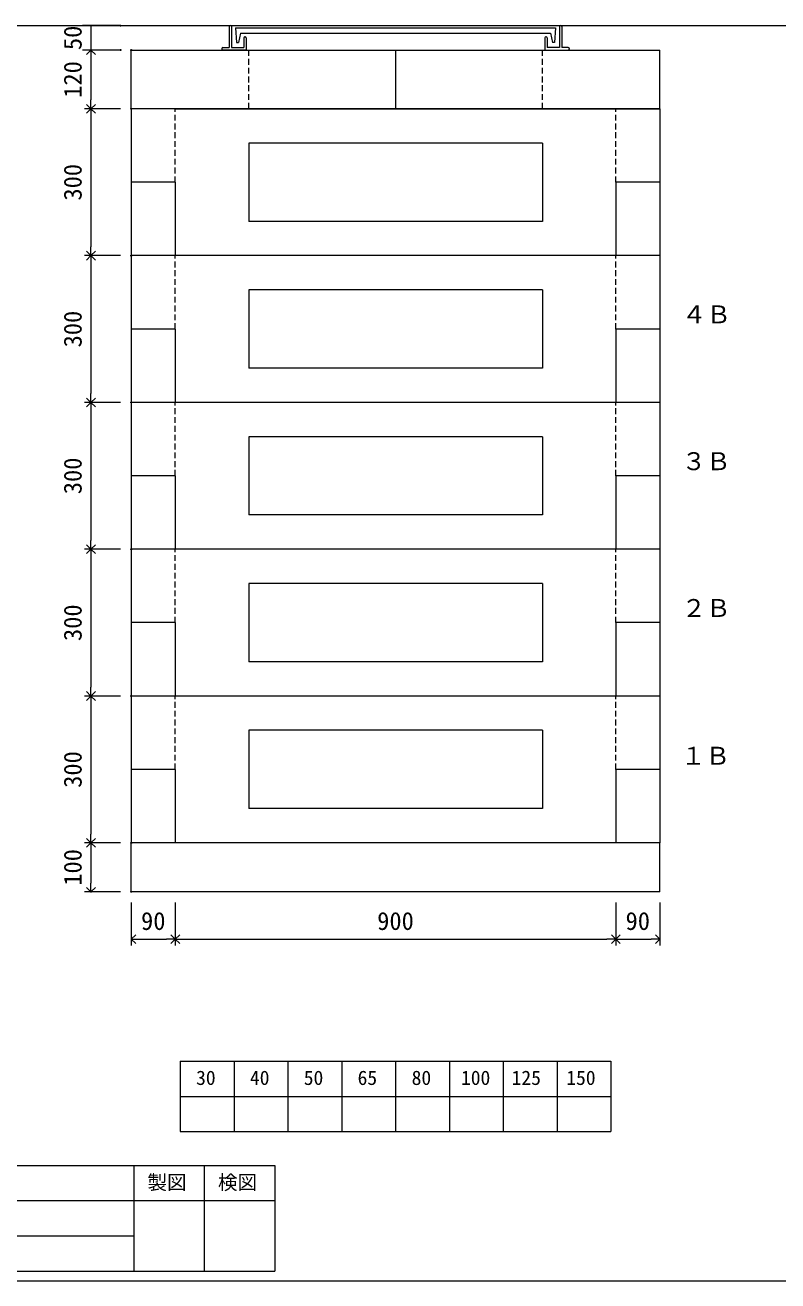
# Model space of a CAD drawing. Units: millimetres, scale not verified. Extents: x -4890 to 18490, y -2317 to 2317.
# Drawn here: x 308 to 1846, y -1958 to 608 of the extents above; entities that cross this region are included whole.
import ezdxf
from ezdxf.enums import TextEntityAlignment as Align

# ---------------------------------------------------------------- set-up
doc = ezdxf.new("R2010")
doc.units = ezdxf.units.MM
doc.header["$LTSCALE"] = 10
doc.header["$PDMODE"] = 32
doc.header["$PDSIZE"] = 2
doc.linetypes.add('DASHED1', pattern=[1.8, 1.2, -0.6])
doc.linetypes.add('USER2', pattern=[50.8, 31.75, -6.35, 6.35, -6.35])
for name, color, linetype, lineweight in [('0-1_Defpoints', 7, 'USER2', 5), ('0-2_waku', 7, 'Continuous', 18), ('0-3_gaikei', 7, 'Continuous', 18), ('0-4_kakure', 7, 'DASHED1', 5), ('0-5_sunpou', 7, 'Continuous', 5), ('0-8_uchigawa', 6, 'Continuous', 18), ('0-A_futa', 3, 'Continuous', 18), ('0-B_GL', 4, 'Continuous', 18), ('0-D_文字１', 7, 'Continuous', 18)]:
    doc.layers.add(name, color=color, linetype=linetype, lineweight=lineweight)
doc.styles.add('ＭＳ ゴシック', font='')
doc.styles.get('ＭＳ ゴシック').set_extended_font_data('MS Gothic')

# ---------------------------------------------------------------- blocks, each defined once
blk = doc.blocks.new('_Open90')
at = {"layer": '0-5_sunpou'}
blk.add_line((0, 0), (-1, 0), dxfattribs=at)
blk.add_lwpolyline([(-0.5, 0.5), (0, 0), (-0.5, -0.5)], dxfattribs=at)
blk = doc.blocks.new('D48')
at = {"layer": '0-1_Defpoints'}
for p in [(1972.32, 2744.36), (1889.96, 2624.36), (1972.32, 2624.36)]:
    blk.add_point(p, dxfattribs=at)
at = {"layer": '0-5_sunpou'}
for p, q in [((1950.32, 2744.36), (1876.96, 2744.36)), ((1889.96, 2726.36), (1889.96, 2642.36)), ((1950.32, 2624.36), (1876.96, 2624.36))]:
    blk.add_line(p, q, dxfattribs=at)
at = {"layer": '0-5_sunpou', "xscale": 18, "yscale": 18}
for p, rotation in [((1889.96, 2744.36), 90), ((1889.96, 2624.36), 270)]:
    blk.add_blockref('_Open90', p, dxfattribs=dict(at, rotation=rotation))
at = {"layer": '0-5_sunpou', "style": 'ＭＳ ゴシック'}
blk.add_text('120', height=36.66, rotation=90, dxfattribs=at).set_placement((1881.96, 2646.86), align=Align.BOTTOM_LEFT)
blk = doc.blocks.new('D49')
at = {"layer": '0-1_Defpoints'}
for p in [(1972.32, 2744.36), (1889.96, 2624.36), (1972.32, 2624.36)]:
    blk.add_point(p, dxfattribs=at)
at = {"layer": '0-5_sunpou'}
for p, q in [((1950.32, 2744.36), (1876.96, 2744.36)), ((1889.96, 2726.36), (1889.96, 2642.36)), ((1950.32, 2624.36), (1876.96, 2624.36))]:
    blk.add_line(p, q, dxfattribs=at)
at = {"layer": '0-5_sunpou', "xscale": 18, "yscale": 18}
for p, rotation in [((1889.96, 2744.36), 90), ((1889.96, 2624.36), 270)]:
    blk.add_blockref('_Open90', p, dxfattribs=dict(at, rotation=rotation))
at = {"layer": '0-5_sunpou', "style": 'ＭＳ ゴシック'}
blk.add_text('120', height=36.66, rotation=90, dxfattribs=at).set_placement((1881.96, 2646.86), align=Align.BOTTOM_LEFT)
blk = doc.blocks.new('D50')
at = {"layer": '0-1_Defpoints'}
for p in [(1972.32, 2324.36), (1889.96, 2024.36), (1972.32, 2024.36)]:
    blk.add_point(p, dxfattribs=at)
at = {"layer": '0-5_sunpou'}
for p, q in [((1950.32, 2324.36), (1876.96, 2324.36)), ((1889.96, 2306.36), (1889.96, 2042.36)), ((1950.32, 2024.36), (1876.96, 2024.36))]:
    blk.add_line(p, q, dxfattribs=at)
at = {"layer": '0-5_sunpou', "xscale": 18, "yscale": 18}
for p, rotation in [((1889.96, 2324.36), 90), ((1889.96, 2024.36), 270)]:
    blk.add_blockref('_Open90', p, dxfattribs=dict(at, rotation=rotation))
at = {"layer": '0-5_sunpou', "style": 'ＭＳ ゴシック'}
blk.add_text('300', height=36.66, rotation=90, dxfattribs=at).set_placement((1881.96, 2136.86), align=Align.BOTTOM_LEFT)
blk = doc.blocks.new('D51')
at = {"layer": '0-1_Defpoints'}
for p in [(1972.32, 2024.36), (1889.96, 1724.36), (1972.32, 1724.36)]:
    blk.add_point(p, dxfattribs=at)
at = {"layer": '0-5_sunpou'}
for p, q in [((1950.32, 2024.36), (1876.96, 2024.36)), ((1889.96, 2006.36), (1889.96, 1742.36)), ((1950.32, 1724.36), (1876.96, 1724.36))]:
    blk.add_line(p, q, dxfattribs=at)
at = {"layer": '0-5_sunpou', "xscale": 18, "yscale": 18}
for p, rotation in [((1889.96, 2024.36), 90), ((1889.96, 1724.36), 270)]:
    blk.add_blockref('_Open90', p, dxfattribs=dict(at, rotation=rotation))
at = {"layer": '0-5_sunpou', "style": 'ＭＳ ゴシック'}
blk.add_text('300', height=36.66, rotation=90, dxfattribs=at).set_placement((1881.96, 1836.86), align=Align.BOTTOM_LEFT)
blk = doc.blocks.new('D52')
at = {"layer": '0-1_Defpoints'}
for p in [(1972.32, 1424.36), (1889.96, 1124.36), (1972.32, 1124.36)]:
    blk.add_point(p, dxfattribs=at)
at = {"layer": '0-5_sunpou'}
for p, q in [((1950.32, 1424.36), (1876.96, 1424.36)), ((1889.96, 1406.36), (1889.96, 1142.36)), ((1950.32, 1124.36), (1876.96, 1124.36))]:
    blk.add_line(p, q, dxfattribs=at)
at = {"layer": '0-5_sunpou', "xscale": 18, "yscale": 18}
for p, rotation in [((1889.96, 1424.36), 90), ((1889.96, 1124.36), 270)]:
    blk.add_blockref('_Open90', p, dxfattribs=dict(at, rotation=rotation))
at = {"layer": '0-5_sunpou', "style": 'ＭＳ ゴシック'}
blk.add_text('300', height=36.66, rotation=90, dxfattribs=at).set_placement((1881.96, 1236.86), align=Align.BOTTOM_LEFT)
blk = doc.blocks.new('D62')
at = {"layer": '0-1_Defpoints'}
for p in [(1950.32, 2794.36), (1889.96, 2744.36), (1950.32, 2744.36)]:
    blk.add_point(p, dxfattribs=at)
at = {"layer": '0-5_sunpou'}
for p, q in [((1928.32, 2794.36), (1876.96, 2794.36)), ((1889.96, 2794.36), (1889.96, 2744.36)), ((1928.32, 2744.36), (1876.96, 2744.36))]:
    blk.add_line(p, q, dxfattribs=at)
at = {"layer": '0-5_sunpou', "style": 'ＭＳ ゴシック'}
blk.add_text('50', height=36.66, rotation=90, dxfattribs=at).set_placement((1881.96, 2744.36), align=Align.BOTTOM_LEFT)
blk = doc.blocks.new('D66')
at = {"layer": '0-1_Defpoints'}
for p in [(1972.32, 1124.36), (1889.96, 1024.36), (1972.32, 1024.36)]:
    blk.add_point(p, dxfattribs=at)
at = {"layer": '0-5_sunpou'}
for p, q in [((1950.32, 1124.36), (1876.96, 1124.36)), ((1889.96, 1106.36), (1889.96, 1042.36)), ((1950.32, 1024.36), (1876.96, 1024.36))]:
    blk.add_line(p, q, dxfattribs=at)
at = {"layer": '0-5_sunpou', "xscale": 18, "yscale": 18}
for p, rotation in [((1889.96, 1124.36), 90), ((1889.96, 1024.36), 270)]:
    blk.add_blockref('_Open90', p, dxfattribs=dict(at, rotation=rotation))
at = {"layer": '0-5_sunpou', "style": 'ＭＳ ゴシック'}
blk.add_text('100', height=36.66, rotation=90, dxfattribs=at).set_placement((1881.96, 1036.86), align=Align.BOTTOM_LEFT)
blk = doc.blocks.new('D53')
at = {"layer": '0-1_Defpoints'}
for p in [(1972.32, 2624.36), (1889.96, 2324.36), (1972.32, 2324.36)]:
    blk.add_point(p, dxfattribs=at)
at = {"layer": '0-5_sunpou'}
for p, q in [((1950.32, 2624.36), (1876.96, 2624.36)), ((1889.96, 2606.36), (1889.96, 2342.36)), ((1950.32, 2324.36), (1876.96, 2324.36))]:
    blk.add_line(p, q, dxfattribs=at)
at = {"layer": '0-5_sunpou', "xscale": 18, "yscale": 18}
for p, rotation in [((1889.96, 2624.36), 90), ((1889.96, 2324.36), 270)]:
    blk.add_blockref('_Open90', p, dxfattribs=dict(at, rotation=rotation))
at = {"layer": '0-5_sunpou', "style": 'ＭＳ ゴシック'}
blk.add_text('300', height=36.66, rotation=90, dxfattribs=at).set_placement((1881.96, 2436.86), align=Align.BOTTOM_LEFT)
blk = doc.blocks.new('D75')
at = {"layer": '0-1_Defpoints'}
for p in [(1972.32, 1724.36), (1889.96, 1424.36), (1972.32, 1424.36)]:
    blk.add_point(p, dxfattribs=at)
at = {"layer": '0-5_sunpou'}
for p, q in [((1950.32, 1724.36), (1876.96, 1724.36)), ((1889.96, 1706.36), (1889.96, 1442.36)), ((1950.32, 1424.36), (1876.96, 1424.36))]:
    blk.add_line(p, q, dxfattribs=at)
at = {"layer": '0-5_sunpou', "xscale": 18, "yscale": 18}
for p, rotation in [((1889.96, 1724.36), 90), ((1889.96, 1424.36), 270)]:
    blk.add_blockref('_Open90', p, dxfattribs=dict(at, rotation=rotation))
at = {"layer": '0-5_sunpou', "style": 'ＭＳ ゴシック'}
blk.add_text('300', height=36.66, rotation=90, dxfattribs=at).set_placement((1881.96, 1536.86), align=Align.BOTTOM_LEFT)

msp = doc.modelspace()

# ---------------------------------------------------------------- linework, layer by layer
at = {"layer": '0-2_waku'}
for p, q in [((625, -1508.9), (625, -1652.9)), ((625, -1508.9), (625, -1652.9)), ((625, -1508.9), (625, -1652.9)), ((625, -1508.9), (625, -1652.9)), ((625, -1508.9), (1505, -1508.9)), ((735, -1508.9), (735, -1652.9)), ((845, -1508.9), (845, -1652.9)), ((845, -1508.9), (845, -1652.9)), ((955, -1508.9), (955, -1652.9)), ((1065, -1508.9), (1065, -1652.9)), ((1175, -1508.9), (1175, -1652.9)), ((1285, -1508.9), (1285, -1652.9)), ((1395, -1508.9), (1395, -1652.9)), ((1505, -1508.9), (1505, -1652.9)), ((625, -1580.9), (1505, -1580.9)), ((625, -1652.9), (1505, -1652.9)), ((-1210, -1721.9), (818, -1721.9)), ((530, -1721.9), (530, -1937.9)), ((530, -1721.9), (530, -1937.9)), ((674, -1721.9), (674, -1937.9)), ((818, -1721.9), (818, -1937.9)), ((-1210, -1793.9), (818, -1793.9)), ((-1210, -1865.9), (530, -1865.9)), ((-1210, -1937.9), (818, -1937.9)), ((-1230, -1957.9), (4890, -1957.9)), ((-1230, -1957.9), (4890, -1957.9))]:
    msp.add_line(p, q, dxfattribs=at)
at = {"layer": '0-3_gaikei'}
for p, q in [((525, 557.1), (1605, 557.1)), ((525, 437.1), (525, 557.1)), ((1065, 557.1), (1065, 437.1)), ((1605, 437.1), (1605, 557.1)), ((615, 437.1), (525, 437.1)), ((1605, 437.1), (525, 437.1)), ((1605, 437.1), (525, 437.1)), ((1605, 437.1), (525, 437.1)), ((525, 437.1), (525, 287.1)), ((525, 437.1), (525, 287.1)), ((525, 437.1), (525, 287.1)), ((615, 437.1), (1515, 437.1)), ((1515, 437.1), (1605, 437.1)), ((1605, 437.1), (1605, 287.1)), ((1605, 437.1), (1605, 287.1)), ((1605, 437.1), (1605, 287.1)), ((615, 287.1), (525, 287.1)), ((615, 287.1), (525, 287.1)), ((615, 287.1), (525, 287.1)), ((525, 287.1), (525, 137.1)), ((615, 287.1), (615, 137.1)), ((615, 287.1), (615, 137.1)), ((615, 287.1), (615, 137.1)), ((1605, 287.1), (1515, 287.1)), ((1605, 287.1), (1515, 287.1)), ((1515, 287.1), (1515, 137.1)), ((1515, 287.1), (1515, 137.1)), ((1605, 287.1), (1605, 137.1)), ((525, 137.1), (525, -12.9)), ((525, 137.1), (525, -12.9)), ((525, 137.1), (525, -12.9)), ((1605, 137.1), (525, 137.1)), ((1605, 137.1), (525, 137.1)), ((1605, 137.1), (525, 137.1)), ((1605, 137.1), (525, 137.1)), ((1605, 137.1), (525, 137.1)), ((1605, 137.1), (525, 137.1)), ((1515, 137.1), (615, 137.1)), ((1515, 137.1), (615, 137.1)), ((1515, 137.1), (615, 137.1)), ((1455, 137.1), (675, 137.1)), ((1605, 137.1), (1605, -12.9)), ((1605, 137.1), (1605, -12.9)), ((1605, 137.1), (1605, -12.9)), ((615, -12.9), (525, -12.9)), ((615, -12.9), (525, -12.9)), ((615, -12.9), (525, -12.9)), ((525, -12.9), (525, -162.9)), ((615, -12.9), (615, -162.9)), ((615, -12.9), (615, -162.9)), ((615, -12.9), (615, -162.9)), ((1605, -12.9), (1515, -12.9)), ((1605, -12.9), (1515, -12.9)), ((1515, -12.9), (1515, -162.9)), ((1515, -12.9), (1515, -162.9)), ((1605, -12.9), (1605, -162.9)), ((1605, -162.9), (525, -162.9)), ((1605, -162.9), (525, -162.9)), ((525, -162.9), (525, -312.9)), ((525, -162.9), (525, -312.9)), ((1605, -162.9), (525, -162.9)), ((1605, -162.9), (525, -162.9)), ((1605, -162.9), (525, -162.9)), ((1515, -162.9), (615, -162.9)), ((1515, -162.9), (615, -162.9)), ((1515, -162.9), (615, -162.9)), ((1455, -162.9), (675, -162.9)), ((1605, -162.9), (1605, -312.9)), ((1605, -162.9), (1605, -312.9)), ((615, -312.9), (525, -312.9)), ((615, -312.9), (525, -312.9)), ((615, -312.9), (525, -312.9)), ((525, -312.9), (525, -462.9)), ((615, -312.9), (615, -462.9)), ((615, -312.9), (615, -462.9)), ((615, -312.9), (615, -462.9)), ((1605, -312.9), (1515, -312.9)), ((1605, -312.9), (1515, -312.9)), ((1515, -312.9), (1515, -462.9)), ((1515, -312.9), (1515, -462.9)), ((1515, -312.9), (1515, -462.9)), ((1605, -312.9), (1605, -462.9)), ((1605, -462.9), (525, -462.9)), ((1605, -462.9), (525, -462.9)), ((1605, -462.9), (525, -462.9)), ((525, -462.9), (525, -612.9)), ((525, -462.9), (525, -612.9)), ((525, -462.9), (525, -612.9)), ((1515, -462.9), (615, -462.9)), ((1515, -462.9), (615, -462.9)), ((1515, -462.9), (615, -462.9)), ((1455, -462.9), (675, -462.9)), ((1605, -462.9), (1605, -612.9)), ((1605, -462.9), (1605, -612.9)), ((615, -612.9), (525, -612.9)), ((615, -612.9), (525, -612.9)), ((615, -612.9), (525, -612.9)), ((525, -612.9), (525, -762.9)), ((615, -612.9), (615, -762.9)), ((615, -612.9), (615, -762.9)), ((615, -612.9), (615, -762.9)), ((1605, -612.9), (1515, -612.9)), ((1605, -612.9), (1515, -612.9)), ((1515, -612.9), (1515, -762.9)), ((1515, -612.9), (1515, -762.9)), ((1515, -612.9), (1515, -762.9)), ((1605, -612.9), (1605, -762.9)), ((525, -762.9), (525, -912.9)), ((525, -762.9), (525, -912.9)), ((525, -762.9), (525, -912.9)), ((1605, -762.9), (525, -762.9)), ((1605, -762.9), (525, -762.9)), ((1605, -762.9), (525, -762.9)), ((1515, -762.9), (615, -762.9)), ((1515, -762.9), (615, -762.9)), ((1515, -762.9), (615, -762.9)), ((1455, -762.9), (675, -762.9)), ((1605, -762.9), (1605, -912.9)), ((1605, -762.9), (1605, -912.9)), ((1605, -762.9), (1605, -912.9)), ((615, -912.9), (525, -912.9)), ((615, -912.9), (525, -912.9)), ((615, -912.9), (525, -912.9)), ((525, -912.9), (525, -1062.9)), ((615, -912.9), (615, -1062.9)), ((615, -912.9), (615, -1062.9)), ((615, -912.9), (615, -1062.9)), ((1515, -912.9), (1515, -1062.9)), ((1515, -912.9), (1515, -1062.9)), ((1515, -912.9), (1515, -1062.9)), ((1605, -912.9), (1515, -912.9)), ((1605, -912.9), (1515, -912.9)), ((1605, -912.9), (1515, -912.9)), ((1605, -912.9), (1605, -1062.9)), ((1605, -1062.9), (525, -1062.9)), ((1605, -1062.9), (525, -1062.9)), ((1605, -1062.9), (525, -1062.9)), ((1605, -1062.9), (525, -1062.9)), ((1605, -1062.9), (525, -1062.9)), ((525, -1162.9), (525, -1062.9)), ((1605, -1062.9), (525, -1062.9)), ((1605, -1062.9), (525, -1062.9)), ((1605, -1062.9), (525, -1062.9)), ((1605, -1062.9), (525, -1062.9)), ((1515, -1062.9), (615, -1062.9)), ((1515, -1062.9), (615, -1062.9)), ((1515, -1062.9), (615, -1062.9)), ((1455, -1062.9), (675, -1062.9)), ((1455, -1062.9), (675, -1062.9)), ((1605, -1162.9), (525, -1162.9)), ((1605, -1162.9), (525, -1162.9))]:
    msp.add_line(p, q, dxfattribs=at)
for points in [[(1605, 287.1), (1515, 287.1), (1515, 137.1)], [(1605, -12.9), (1515, -12.9), (1515, -162.9)], [(1605, -162.9), (525, -162.9), (525, -312.9)], [(1605, -162.9), (1605, -312.9), (1515, -312.9)], [(1605, -462.9), (1605, -612.9), (1515, -612.9)], [(1605, -1162.9), (1605, -1062.9), (525, -1062.9)]]:
    msp.add_lwpolyline(points, dxfattribs=at)
at = {"layer": '0-4_kakure'}
for p, q in [((765, 437.1), (765, 557.1)), ((1365, 437.1), (1365, 557.1)), ((615, 287.1), (615, 437.1)), ((1515, 287.1), (1515, 437.1)), ((615, -12.9), (615, 137.1)), ((1515, -12.9), (1515, 137.1)), ((615, -312.9), (615, -162.9)), ((1515, -312.9), (1515, -162.9)), ((615, -612.9), (615, -462.9)), ((1515, -612.9), (1515, -462.9)), ((615, -912.9), (615, -762.9)), ((1515, -912.9), (1515, -762.9))]:
    msp.add_line(p, q, dxfattribs=at)
at = {"layer": '0-5_sunpou'}
for p, q in [((503, 607.1), (425.14, 607.1)), ((503, 557.1), (425.14, 557.1)), ((525, -1184.9), (525, -1272.82)), ((615, -1184.9), (615, -1272.82)), ((615, -1184.9), (615, -1272.82)), ((1515, -1184.9), (1515, -1272.82)), ((1515, -1184.9), (1515, -1272.82)), ((1605, -1184.9), (1605, -1272.82)), ((543, -1259.82), (597, -1259.82)), ((633, -1259.82), (1497, -1259.82)), ((1533, -1259.82), (1587, -1259.82))]:
    msp.add_line(p, q, dxfattribs=at)
at = {"layer": '0-8_uchigawa'}
for p, q in [((765, 367.1), (765, 207.1)), ((1365, 367.1), (765, 367.1)), ((1365, 367.1), (1365, 207.1)), ((1365, 367.1), (1365, 207.1)), ((1365, 367.1), (1365, 207.1)), ((1365, 207.1), (765, 207.1)), ((765, 67.1), (765, -92.9)), ((1365, 67.1), (765, 67.1)), ((1365, 67.1), (1365, -92.9)), ((1365, 67.1), (1365, -92.9)), ((1365, 67.1), (1365, -92.9)), ((1365, -92.9), (765, -92.9)), ((1365, -232.9), (765, -232.9)), ((765, -232.9), (765, -392.9)), ((1365, -232.9), (1365, -392.9)), ((1365, -392.9), (765, -392.9)), ((1365, -532.9), (765, -532.9)), ((765, -532.9), (765, -692.9)), ((1365, -532.9), (1365, -692.9)), ((1365, -692.9), (765, -692.9)), ((1365, -832.9), (765, -832.9)), ((765, -832.9), (765, -992.9)), ((1365, -832.9), (1365, -992.9)), ((1365, -992.9), (765, -992.9))]:
    msp.add_line(p, q, dxfattribs=at)
at = {"layer": '0-A_futa'}
for p, q in [((725, 605.1), (725, 562.1)), ((727, 607.1), (730, 607.1)), ((730, 607.1), (730, 562.1)), ((737.81, 602.6), (1392.14, 602.6)), ((737.81, 602.6), (740.3, 572.6)), ((748.33, 591.6), (744.01, 572.6)), ((748.33, 591.6), (1381.67, 591.6)), ((1381.67, 591.6), (1385.99, 572.6)), ((1392.14, 602.6), (1389.89, 572.6)), ((1400, 607.1), (1400, 562.1)), ((1400, 607.1), (1403, 607.1)), ((1405, 605.1), (1405, 562.1)), ((740.3, 572.6), (744.01, 572.6)), ((755, 582.1), (755, 562.1)), ((757, 584.1), (758, 584.1)), ((760, 582.1), (760, 557.1)), ((1370, 582.1), (1370, 557.1)), ((1373, 584.1), (1372, 584.1)), ((1375, 582.1), (1375, 562.1)), ((1389.89, 572.6), (1385.99, 572.6)), ((710, 560.1), (710, 559.1)), ((712, 562.1), (725, 562.1)), ((760, 557.1), (712, 557.1)), ((730, 562.1), (755, 562.1)), ((1370, 557.1), (1418, 557.1)), ((1400, 562.1), (1375, 562.1)), ((1418, 562.1), (1405, 562.1)), ((1420, 560.1), (1420, 559.1))]:
    msp.add_line(p, q, dxfattribs=at)
for centre, start, end in [((727, 605.1), 90, 180), ((1403, 605.1), 0, 90), ((757, 582.1), 90, 180), ((758, 582.1), 0, 90), ((1372, 582.1), 90, 180), ((1373, 582.1), 0, 90), ((712, 560.1), 90, 180), ((712, 559.1), 180, 270), ((1418, 560.1), 0, 90), ((1418, 559.1), 270, 0)]:
    msp.add_arc(centre, 2, start, end, dxfattribs=at)
at = {"layer": '0-B_GL'}
msp.add_line((-1230, 607.1), (4890, 607.1), dxfattribs=at)
msp.add_line((-1230, 607.1), (4890, 607.1), dxfattribs=at)
msp.add_line((-1230, 607.1), (4890, 607.1), dxfattribs=at)
msp.add_line((-1230, 607.1), (4890, 607.1), dxfattribs=at)

# ---------------------------------------------------------------- block references
at = {"layer": '0-5_sunpou'}
for name in ['D62', 'D48', 'D49', 'D53', 'D50', 'D51', 'D75', 'D52', 'D66']:
    msp.add_blockref(name, (-1447.32, -2187.26), dxfattribs=at)
at = {"layer": '0-5_sunpou', "xscale": 18, "yscale": 18, "rotation": 180}
for p in [(525, -1259.82), (615, -1259.82), (1515, -1259.82)]:
    msp.add_blockref('_Open90', p, dxfattribs=at)
at = {"layer": '0-5_sunpou', "xscale": 18, "yscale": 18}
for p in [(615, -1259.82), (1515, -1259.82), (1605, -1259.82)]:
    msp.add_blockref('_Open90', p, dxfattribs=at)

# ---------------------------------------------------------------- texts
at = {"layer": '0-5_sunpou', "style": 'ＭＳ ゴシック'}
for s, p in [('90', (545, -1251.82)), ('900', (1027.5, -1251.82)), ('90', (1535, -1251.82))]:
    msp.add_text(s, height=36.66, dxfattribs=at).set_placement(p, align=Align.BOTTOM_LEFT)
at = {"layer": '0-D_文字１', "style": 'ＭＳ ゴシック'}
for s, height, p in [('４Ｂ', 36.66, (1650.14, -12.31)), ('３Ｂ', 36.66, (1649.63, -312.34)), ('２Ｂ', 36.66, (1649.63, -612.34)), ('１Ｂ', 36.66, (1648.31, -914.21)), ('30', 29.33, (657.46, -1566.34)), ('40', 29.33, (767.46, -1566.34)), ('50', 29.33, (877.46, -1566.34)), ('65', 29.33, (987.46, -1566.34)), ('80', 29.33, (1097.86, -1566.34)), ('100', 29.33, (1198.74, -1566.34)), ('125', 29.33, (1302.13, -1566.34)), ('150', 29.33, (1413.89, -1566.34)), ('製図', 29.33, (558.06, -1780.15)), ('検図', 29.33, (702.06, -1780.15))]:
    msp.add_text(s, height=height, dxfattribs=at).set_placement(p, align=Align.BOTTOM_LEFT)

doc.saveas('drawing.dxf')
